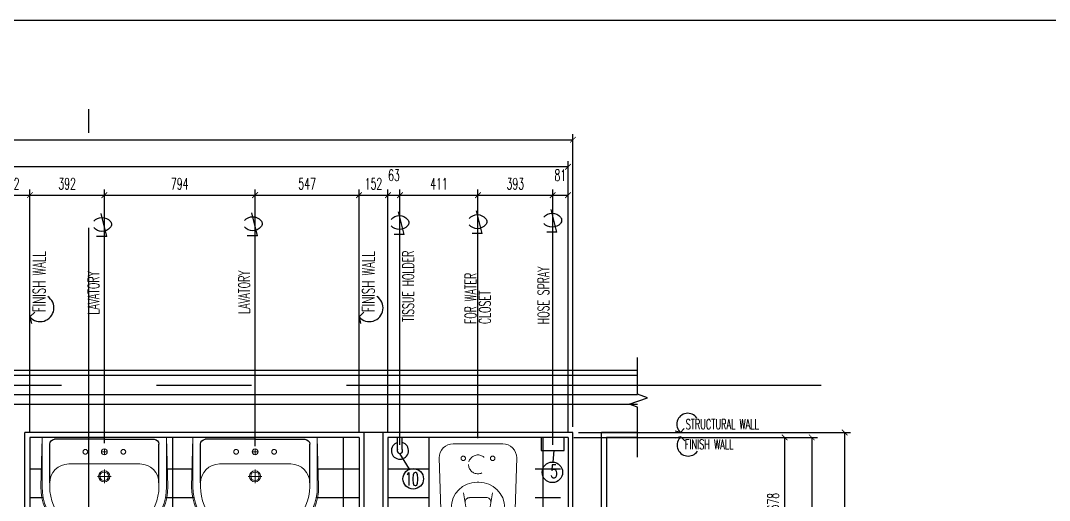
# Model space of a CAD drawing. Extents: x 417610.1 to 417639, y 43413.5 to 43433.4.
# Drawn here: x 417616.68 to 417622.1, y 43430.89 to 43433.42 of the extents above; entities that cross this region are included whole.
import ezdxf

# ---------------------------------------------------------------- set-up
doc = ezdxf.new("R2010")
doc.units = 0
doc.header["$MEASUREMENT"] = 0
doc.header["$PDMODE"] = 3
doc.header["$PDSIZE"] = 0.1
for name, pattern in [('CENTERX2', [4, 2.5, -0.5, 0.5, -0.5]), ('DASHED', [0.75, 0.5, -0.25]), ('HIDDEN', [0.375, 0.25, -0.125]), ('HIDDEN2', [0.1875, 0.125, -0.0625])]:
    doc.linetypes.add(name, pattern=pattern)
doc.layers.get('0').update_dxf_attribs({"linetype": 'CONTINUOUS'})
doc.layers.get('DEFPOINTS').update_dxf_attribs({"linetype": 'CONTINUOUS'})
for name, color, linetype in [('2', 2, 'CONTINUOUS'), ('A-JEERI', 3, 'CONTINUOUS'), ('ARCDIMR', 4, 'CONTINUOUS'), ('AXES', 11, 'CENTERX2'), ('DIM', 4, 'CONTINUOUS'), ('Dimout', 4, 'CONTINUOUS'), ('DW', 7, 'CONTINUOUS'), ('ELE', 3, 'CONTINUOUS'), ('FIX', 3, 'CONTINUOUS'), ('INSUL', 7, 'CONTINUOUS'), ('JUMP', 2, 'CONTINUOUS'), ('Plaster', 7, 'CONTINUOUS'), ('Tile', 5, 'CONTINUOUS'), ('TITLE', 6, 'CONTINUOUS'), ('TXT', 2, 'CONTINUOUS'), ('WALL', 6, 'CONTINUOUS')]:
    doc.layers.add(name, color=color, linetype=linetype)
doc.styles.add('ROMANS', font='ROMANS.shx', dxfattribs={"width": 0.6})
doc.dimstyles.new('R50', dxfattribs={"dimscale": 0, "dimtxt": 0.06, "dimasz": 0.03, "dimexe": 0.03, "dimexo": 0.03, "dimgap": 0.03, "dimtad": 1, "dimdec": 0, "dimlfac": 1000, "dimzin": 13, "dimdsep": 46, "dimtxsty": 'ROMANS', "dimblk": 'ARCHTICK', "dimcen": 0.09, "dimclrd": 4, "dimclre": 4, "dimclrt": 2, "dimadec": 0, "dimazin": 0, "dimtfac": 1, "dimtdec": 0, "dimtofl": 0, "dimtmove": 2, "dimatfit": 3, "dimldrblk": 'CLOSEDBLANK', "dimfxl": 0, "dimtolj": 1, "dimtzin": 0, "dimarcsym": 0})

# ---------------------------------------------------------------- blocks, each defined once
blk = doc.blocks.new('LAV-003')
at = {"layer": 'FIX', "linetype": 'ByBlock'}
blk.add_line((-327.5, -25), (327.5, -25), dxfattribs=at)
at = {"layer": 'FIX', "linetype": 'Continuous', "lineweight": 20}
for p, q in [((-327.5, -285), (-327.5, -25)), ((327.5, -285), (327.5, -25)), ((0, -165), (-187.5, -165)), ((0, -165), (187.5, -165)), ((-287.5, -285), (-287.5, -265)), ((287.5, -285), (287.5, -265)), ((0, -535), (-37.5, -535)), ((0, -535), (37.5, -535)), ((0, -575), (-37.5, -575)), ((0, -575), (37.5, -575))]:
    blk.add_line(p, q, dxfattribs=at)
at = {"layer": 'FIX', "linetype": 'ByBlock', "ltscale": 0.3}
for p, q in [((0, -35), (-262.5, -35)), ((0, -35), (262.5, -35)), ((-287.5, -265), (-287.5, -60)), ((287.5, -265), (287.5, -60))]:
    blk.add_line(p, q, dxfattribs=at)
at = {"layer": 'FIX', "lineweight": 20}
for p, q in [((-15.6, -100.9), (15.5, -100.9)), ((0, -85.4), (0, -116.5))]:
    blk.add_line(p, q, dxfattribs=at)
at = {"layer": 'FIX', "linetype": 'DASHED', "lineweight": 20, "ltscale": 0.04}
for p, q in [((0, -193.9), (0, -266.1)), ((-35.7, -230.5), (36.6, -230.5))]:
    blk.add_line(p, q, dxfattribs=at)
at = {"layer": 'FIX', "linetype": 'Continuous', "lineweight": 20}
blk.add_lwpolyline([(294.8, -25), (0, -25), (-327.5, -25), (-334.5, -285, 0.414214), (-37.5, -582), (0, -582), (37.5, -582, 0.414214), (334.5, -285), (327.5, -25), (0, -25)], format="xyb", dxfattribs=at)
at = {"layer": 'FIX', "linetype": 'HIDDEN', "lineweight": 20, "ltscale": 0.05}
for centre in [(-100, -100.9), (100, -100.9)]:
    blk.add_circle(centre, 12.4, dxfattribs=at)
at = {"layer": 'FIX', "lineweight": 20}
for centre, radius in [((0, -100.9), 15.5), ((0.5, -230), 29.5), ((0.5, -230), 22.5)]:
    blk.add_circle(centre, radius, dxfattribs=at)
at = {"layer": 'FIX', "linetype": 'ByBlock', "ltscale": 0.3}
for centre, start, end in [((-262.5, -60), 90, 180), ((262.5, -60), 0, 90)]:
    blk.add_arc(centre, 25, start, end, dxfattribs=at)
at = {"layer": 'FIX', "linetype": 'Continuous', "lineweight": 20}
for centre, radius, start, end in [((-187.5, -265), 100, 90, 180), ((187.5, -265), 100, 0, 90), ((-37.5, -285), 290, 180, 270), ((-37.5, -285), 250, 180, 270), ((37.5, -285), 290, 270, 0), ((37.5, -285), 250, 270, 0)]:
    blk.add_arc(centre, radius, start, end, dxfattribs=at)
blk = doc.blocks.new('WC')
at = {"layer": 'FIX', "lineweight": 20}
for p, q in [((475, 140.8), (538, 140.8)), ((394.8, 75.7), (490.4, 60.1)), ((339, 4.8), (339, -4.8)), ((533.7, 24.2), (539.5, 0)), ((539.5, 0), (533.7, -24.2)), ((674, 4.8), (674, -4.8)), ((490.4, -60.1), (394.8, -75.7)), ((538, -140.8), (475, -140.8)), ((213.2, -203.8), (210, -203.8))]:
    blk.add_line(p, q, dxfattribs=at)
at = {"layer": 'FIX', "linetype": 'Continuous', "lineweight": 20}
blk.add_line((420.1, -47.3), (420.4, 44.6), dxfattribs=at)
at = {"layer": 'FIX', "lineweight": 20}
for points in [[(210, -203.8, -0.414214), (137, -130.8), (137, 0), (137, 130.8, -0.414214), (210, 203.8)], [(727, -4.8), (727, 4.8, 0.414214), (538, 193.8), (210, 203.8)], [(727, 4.8), (727, -4.8, -0.414214), (538, -193.8), (210, -203.8)]]:
    blk.add_lwpolyline(points, format="xyb", dxfattribs=at)
at = {"layer": 'FIX', "linetype": 'HIDDEN', "lineweight": 20, "ltscale": 0.05}
for centre in [(213.2, 77.5), (213.2, -77.5)]:
    blk.add_circle(centre, 11.6, dxfattribs=at)
at = {"layer": 'FIX', "linetype": 'HIDDEN2', "lineweight": 20, "ltscale": 0.3}
blk.add_circle((245, 0), 49.8, dxfattribs=at)
at = {"layer": 'FIX', "lineweight": 20}
for centre, radius, start, end in [((475, 4.8), 136, 90, 180), ((538, 4.8), 136, 360, 90), ((464.4, -17.6), 82, 51.0758, 71.504), ((473, -6.9), 68.2, 27.1532, 51.0758), ((475, -4.8), 136, 180, 270), ((464.4, 17.6), 82, 288.496, 308.9242), ((473, 6.9), 68.2, 308.9242, 332.8468), ((538, -4.8), 136, 270, 0)]:
    blk.add_arc(centre, radius, start, end, dxfattribs=at)
at = {"layer": 'FIX', "linetype": 'Continuous', "lineweight": 20}
for centre, start, end in [((442.7, 45.5), 88.3879, 182.3338), ((442.4, -45.6), 177.6662, 271.6121)]:
    blk.add_arc(centre, 22.3, start, end, dxfattribs=at)
blk = doc.blocks.new('A$C785E76E1')
at = {"layer": 'JUMP'}
for p, q in [((0.033, 0.0529), (0.033, 0.1149)), ((0.057, 0.0529), (0.057, 0.1149))]:
    blk.add_line(p, q, dxfattribs=at)
for radius, start, end in [(0.045, 105.4782, 74.5218), (0.0144, 146.4427, 33.5573)]:
    blk.add_arc((0.045, 0.045), radius, start, end, dxfattribs=at)
blk = doc.blocks.new('_ARCHTICK')
at = {"color": 0, "linetype": 'ByBlock', "const_width": 0.15}
blk.add_lwpolyline([(-0.5, -0.5), (0.5, 0.5)], dxfattribs=at)
blk = doc.blocks.new('*D127')
at = {"layer": '2', "color": 4, "lineweight": -2}
for p, q in [((417619.5907, 43431.2232), (417620.7315, 43431.2232)), ((417620.7015, 43430.5456), (417620.7015, 43431.2232)), ((417619.5272, 43430.5456), (417620.7315, 43430.5456))]:
    blk.add_line(p, q, dxfattribs=at)
at = {"layer": 'DEFPOINTS', "color": 0}
for p in [(417619.5607, 43431.2232), (417620.7015, 43431.2232), (417619.4972, 43430.5456)]:
    blk.add_point(p, dxfattribs=at)
at = {"layer": '2', "color": 4, "lineweight": -2, "xscale": 0.03, "yscale": 0.03, "zscale": 0.03}
for p, rotation in [((417620.7015, 43431.2232), 90), ((417620.7015, 43430.5456), 270)]:
    blk.add_blockref('_ARCHTICK', p, dxfattribs=dict(at, rotation=rotation))
at = {"layer": '2', "color": 2, "insert": (417620.6415, 43430.8844), "char_height": 0.06, "attachment_point": 5, "rotation": 90, "style": 'ROMANS'}
blk.add_mtext('\\A1;678', dxfattribs=at)
blk = doc.blocks.new('_ClosedBlank')
at = {"color": 0, "linetype": 'ByBlock', "lineweight": -2}
for p, q in [((-1, 0.17), (0, 0)), ((-1, 0.17), (-1, -0.17)), ((0, 0), (-1, -0.17))]:
    blk.add_line(p, q, dxfattribs=at)
blk = doc.blocks.new('*D128')
at = {"layer": '2', "color": 4, "lineweight": -2}
for p, q in [((417619.5907, 43431.2232), (417620.8739, 43431.2232)), ((417620.8439, 43431.2232), (417620.8439, 43424.5752)), ((417616.5557, 43424.5752), (417620.8739, 43424.5752))]:
    blk.add_line(p, q, dxfattribs=at)
at = {"layer": 'DEFPOINTS', "color": 0}
for p in [(417619.5607, 43431.2232), (417616.5257, 43424.5752), (417620.8439, 43424.5752)]:
    blk.add_point(p, dxfattribs=at)
at = {"layer": '2', "color": 4, "lineweight": -2, "xscale": 0.03, "yscale": 0.03, "zscale": 0.03}
for p, rotation in [((417620.8439, 43431.2232), 90), ((417620.8439, 43424.5752), 270)]:
    blk.add_blockref('_ARCHTICK', p, dxfattribs=dict(at, rotation=rotation))
at = {"layer": '2', "color": 2, "insert": (417620.7839, 43427.8992), "char_height": 0.06, "attachment_point": 5, "rotation": 90, "style": 'ROMANS'}
blk.add_mtext('\\A1;6648', dxfattribs=at)
blk = doc.blocks.new('*D129')
at = {"layer": '2', "color": 4, "lineweight": -2}
for p, q in [((417619.6167, 43431.2492), (417621.0473, 43431.2492)), ((417621.0173, 43424.5492), (417621.0173, 43431.2492)), ((417616.5817, 43424.5492), (417621.0473, 43424.5492))]:
    blk.add_line(p, q, dxfattribs=at)
at = {"layer": 'DEFPOINTS', "color": 0}
for p in [(417619.5867, 43431.2492), (417621.0173, 43431.2492), (417616.5517, 43424.5492)]:
    blk.add_point(p, dxfattribs=at)
at = {"layer": '2', "color": 4, "lineweight": -2, "xscale": 0.03, "yscale": 0.03, "zscale": 0.03}
for p, rotation in [((417621.0173, 43431.2492), 90), ((417621.0173, 43424.5492), 270)]:
    blk.add_blockref('_ARCHTICK', p, dxfattribs=dict(at, rotation=rotation))
at = {"layer": '2', "color": 2, "insert": (417620.9573, 43427.8992), "char_height": 0.06, "attachment_point": 5, "rotation": 90, "style": 'ROMANS'}
blk.add_mtext('\\A1;6700', dxfattribs=at)
blk = doc.blocks.new('*D138')
at = {"layer": '2', "color": 4, "lineweight": -2}
for p, q in [((417616.5257, 43431.2532), (417616.5257, 43432.53)), ((417616.5257, 43432.5), (417616.7277, 43432.5)), ((417616.7277, 43431.2532), (417616.7277, 43432.53))]:
    blk.add_line(p, q, dxfattribs=at)
at = {"layer": 'DEFPOINTS', "color": 0}
for p in [(417616.7277, 43432.5), (417616.5257, 43431.2232), (417616.7277, 43431.2232)]:
    blk.add_point(p, dxfattribs=at)
at = {"layer": '2', "color": 4, "lineweight": -2, "xscale": 0.03, "yscale": 0.03, "zscale": 0.03, "rotation": 180}
blk.add_blockref('_ARCHTICK', (417616.5257, 43432.5), dxfattribs=at)
at = {"layer": '2', "color": 4, "lineweight": -2, "xscale": 0.03, "yscale": 0.03, "zscale": 0.03}
blk.add_blockref('_ARCHTICK', (417616.7277, 43432.5), dxfattribs=at)
at = {"layer": '2', "color": 2, "insert": (417616.6267, 43432.56), "char_height": 0.06, "attachment_point": 5, "style": 'ROMANS'}
blk.add_mtext('\\A1;202', dxfattribs=at)
blk = doc.blocks.new('*D139')
at = {"layer": '2', "color": 4, "lineweight": -2}
for p, q in [((417616.7277, 43431.2532), (417616.7277, 43432.53)), ((417616.7277, 43432.5), (417617.1196, 43432.5)), ((417617.1196, 43431.1928), (417617.1196, 43432.53))]:
    blk.add_line(p, q, dxfattribs=at)
at = {"layer": 'DEFPOINTS', "color": 0}
for p in [(417617.1196, 43432.5), (417616.7277, 43431.2232), (417617.1196, 43431.1628)]:
    blk.add_point(p, dxfattribs=at)
at = {"layer": '2', "color": 4, "lineweight": -2, "xscale": 0.03, "yscale": 0.03, "zscale": 0.03, "rotation": 180}
blk.add_blockref('_ARCHTICK', (417616.7277, 43432.5), dxfattribs=at)
at = {"layer": '2', "color": 4, "lineweight": -2, "xscale": 0.03, "yscale": 0.03, "zscale": 0.03}
blk.add_blockref('_ARCHTICK', (417617.1196, 43432.5), dxfattribs=at)
at = {"layer": '2', "color": 2, "insert": (417616.9237, 43432.56), "char_height": 0.06, "attachment_point": 5, "style": 'ROMANS'}
blk.add_mtext('\\A1;392', dxfattribs=at)
blk = doc.blocks.new('*D140')
at = {"layer": '2', "color": 4, "lineweight": -2}
for p, q in [((417617.1196, 43431.1928), (417617.1196, 43432.53)), ((417617.1196, 43432.5), (417617.9134, 43432.5)), ((417617.9134, 43431.1773), (417617.9134, 43432.53))]:
    blk.add_line(p, q, dxfattribs=at)
at = {"layer": 'DEFPOINTS', "color": 0}
for p in [(417617.9134, 43432.5), (417617.1196, 43431.1628), (417617.9134, 43431.1473)]:
    blk.add_point(p, dxfattribs=at)
at = {"layer": '2', "color": 4, "lineweight": -2, "xscale": 0.03, "yscale": 0.03, "zscale": 0.03, "rotation": 180}
blk.add_blockref('_ARCHTICK', (417617.1196, 43432.5), dxfattribs=at)
at = {"layer": '2', "color": 4, "lineweight": -2, "xscale": 0.03, "yscale": 0.03, "zscale": 0.03}
blk.add_blockref('_ARCHTICK', (417617.9134, 43432.5), dxfattribs=at)
at = {"layer": '2', "color": 2, "insert": (417617.5165, 43432.56), "char_height": 0.06, "attachment_point": 5, "style": 'ROMANS'}
blk.add_mtext('\\A1;794', dxfattribs=at)
blk = doc.blocks.new('*D141')
at = {"layer": '2', "color": 4, "lineweight": -2}
for p, q in [((417617.9134, 43431.1773), (417617.9134, 43432.53)), ((417617.9134, 43432.5), (417618.4607, 43432.5)), ((417618.4607, 43431.2532), (417618.4607, 43432.53))]:
    blk.add_line(p, q, dxfattribs=at)
at = {"layer": 'DEFPOINTS', "color": 0}
for p in [(417618.4607, 43432.5), (417618.4607, 43431.2232), (417617.9134, 43431.1473)]:
    blk.add_point(p, dxfattribs=at)
at = {"layer": '2', "color": 4, "lineweight": -2, "xscale": 0.03, "yscale": 0.03, "zscale": 0.03, "rotation": 180}
blk.add_blockref('_ARCHTICK', (417617.9134, 43432.5), dxfattribs=at)
at = {"layer": '2', "color": 4, "lineweight": -2, "xscale": 0.03, "yscale": 0.03, "zscale": 0.03}
blk.add_blockref('_ARCHTICK', (417618.4607, 43432.5), dxfattribs=at)
at = {"layer": '2', "color": 2, "insert": (417618.1871, 43432.56), "char_height": 0.06, "attachment_point": 5, "style": 'ROMANS'}
blk.add_mtext('\\A1;547', dxfattribs=at)
blk = doc.blocks.new('*D142')
at = {"layer": '2', "color": 4, "lineweight": -2}
for p, q in [((417618.4607, 43431.2532), (417618.4607, 43432.53)), ((417618.4607, 43432.5), (417618.6127, 43432.5)), ((417618.6127, 43431.2532), (417618.6127, 43432.53))]:
    blk.add_line(p, q, dxfattribs=at)
at = {"layer": 'DEFPOINTS', "color": 0}
for p in [(417618.6127, 43432.5), (417618.4607, 43431.2232), (417618.6127, 43431.2232)]:
    blk.add_point(p, dxfattribs=at)
at = {"layer": '2', "color": 4, "lineweight": -2, "xscale": 0.03, "yscale": 0.03, "zscale": 0.03, "rotation": 180}
blk.add_blockref('_ARCHTICK', (417618.4607, 43432.5), dxfattribs=at)
at = {"layer": '2', "color": 4, "lineweight": -2, "xscale": 0.03, "yscale": 0.03, "zscale": 0.03}
blk.add_blockref('_ARCHTICK', (417618.6127, 43432.5), dxfattribs=at)
at = {"layer": '2', "color": 2, "insert": (417618.5367, 43432.56), "char_height": 0.06, "attachment_point": 5, "style": 'ROMANS'}
blk.add_mtext('\\A1;152', dxfattribs=at)
blk = doc.blocks.new('*D143')
at = {"layer": '2', "color": 4, "lineweight": -2}
for p, q in [((417618.6127, 43431.2532), (417618.6127, 43432.53)), ((417618.6127, 43432.5), (417618.6759, 43432.5)), ((417618.6759, 43431.1833), (417618.6759, 43432.53))]:
    blk.add_line(p, q, dxfattribs=at)
at = {"layer": 'DEFPOINTS', "color": 0}
for p in [(417618.6759, 43432.5), (417618.6127, 43431.2232), (417618.6759, 43431.1533)]:
    blk.add_point(p, dxfattribs=at)
at = {"layer": '2', "color": 4, "lineweight": -2, "xscale": 0.03, "yscale": 0.03, "zscale": 0.03, "rotation": 180}
blk.add_blockref('_ARCHTICK', (417618.6127, 43432.5), dxfattribs=at)
at = {"layer": '2', "color": 4, "lineweight": -2, "xscale": 0.03, "yscale": 0.03, "zscale": 0.03}
blk.add_blockref('_ARCHTICK', (417618.6759, 43432.5), dxfattribs=at)
at = {"layer": '2', "color": 2, "insert": (417618.6443, 43432.605), "char_height": 0.06, "attachment_point": 5, "style": 'ROMANS'}
blk.add_mtext('\\A1;63', dxfattribs=at)
blk = doc.blocks.new('*D144')
at = {"layer": '2', "color": 4, "lineweight": -2}
for p, q in [((417618.6759, 43431.1833), (417618.6759, 43432.53)), ((417618.6759, 43432.5), (417619.0867, 43432.5)), ((417619.0867, 43431.2191), (417619.0867, 43432.53))]:
    blk.add_line(p, q, dxfattribs=at)
at = {"layer": 'DEFPOINTS', "color": 0}
for p in [(417619.0867, 43432.5), (417619.0867, 43431.1891), (417618.6759, 43431.1533)]:
    blk.add_point(p, dxfattribs=at)
at = {"layer": '2', "color": 4, "lineweight": -2, "xscale": 0.03, "yscale": 0.03, "zscale": 0.03, "rotation": 180}
blk.add_blockref('_ARCHTICK', (417618.6759, 43432.5), dxfattribs=at)
at = {"layer": '2', "color": 4, "lineweight": -2, "xscale": 0.03, "yscale": 0.03, "zscale": 0.03}
blk.add_blockref('_ARCHTICK', (417619.0867, 43432.5), dxfattribs=at)
at = {"layer": '2', "color": 2, "insert": (417618.8813, 43432.56), "char_height": 0.06, "attachment_point": 5, "style": 'ROMANS'}
blk.add_mtext('\\A1;411', dxfattribs=at)
blk = doc.blocks.new('*D145')
at = {"layer": '2', "color": 4, "lineweight": -2}
for p, q in [((417619.0867, 43431.2191), (417619.0867, 43432.53)), ((417619.0867, 43432.5), (417619.4802, 43432.5)), ((417619.4802, 43431.1843), (417619.4802, 43432.53))]:
    blk.add_line(p, q, dxfattribs=at)
at = {"layer": 'DEFPOINTS', "color": 0}
for p in [(417619.4802, 43432.5), (417619.0867, 43431.1891), (417619.4802, 43431.1543)]:
    blk.add_point(p, dxfattribs=at)
at = {"layer": '2', "color": 4, "lineweight": -2, "xscale": 0.03, "yscale": 0.03, "zscale": 0.03, "rotation": 180}
blk.add_blockref('_ARCHTICK', (417619.0867, 43432.5), dxfattribs=at)
at = {"layer": '2', "color": 4, "lineweight": -2, "xscale": 0.03, "yscale": 0.03, "zscale": 0.03}
blk.add_blockref('_ARCHTICK', (417619.4802, 43432.5), dxfattribs=at)
at = {"layer": '2', "color": 2, "insert": (417619.2834, 43432.56), "char_height": 0.06, "attachment_point": 5, "style": 'ROMANS'}
blk.add_mtext('\\A1;393', dxfattribs=at)
blk = doc.blocks.new('*D146')
at = {"layer": '2', "color": 4, "lineweight": -2}
for p, q in [((417619.4802, 43431.1843), (417619.4802, 43432.53)), ((417619.4802, 43432.5), (417619.5607, 43432.5)), ((417619.5607, 43431.2532), (417619.5607, 43432.53))]:
    blk.add_line(p, q, dxfattribs=at)
at = {"layer": 'DEFPOINTS', "color": 0}
for p in [(417619.5607, 43432.5), (417619.5607, 43431.2232), (417619.4802, 43431.1543)]:
    blk.add_point(p, dxfattribs=at)
at = {"layer": '2', "color": 4, "lineweight": -2, "xscale": 0.03, "yscale": 0.03, "zscale": 0.03, "rotation": 180}
blk.add_blockref('_ARCHTICK', (417619.4802, 43432.5), dxfattribs=at)
at = {"layer": '2', "color": 4, "lineweight": -2, "xscale": 0.03, "yscale": 0.03, "zscale": 0.03}
blk.add_blockref('_ARCHTICK', (417619.5607, 43432.5), dxfattribs=at)
at = {"layer": '2', "color": 2, "insert": (417619.5204, 43432.605), "char_height": 0.06, "attachment_point": 5, "style": 'ROMANS'}
blk.add_mtext('\\A1;81', dxfattribs=at)
blk = doc.blocks.new('*D147')
at = {"layer": '2', "color": 4, "lineweight": -2}
for p, q in [((417611.6877, 43426.6842), (417611.6877, 43432.6794)), ((417619.5607, 43431.2532), (417619.5607, 43432.6794)), ((417619.5607, 43432.6494), (417611.6877, 43432.6494))]:
    blk.add_line(p, q, dxfattribs=at)
at = {"layer": 'DEFPOINTS', "color": 0}
for p in [(417611.6877, 43432.6494), (417619.5607, 43431.2232), (417611.6877, 43426.6542)]:
    blk.add_point(p, dxfattribs=at)
at = {"layer": '2', "color": 4, "lineweight": -2, "xscale": 0.03, "yscale": 0.03, "zscale": 0.03, "rotation": 180}
blk.add_blockref('_ARCHTICK', (417611.6877, 43432.6494), dxfattribs=at)
at = {"layer": '2', "color": 4, "lineweight": -2, "xscale": 0.03, "yscale": 0.03, "zscale": 0.03}
blk.add_blockref('_ARCHTICK', (417619.5607, 43432.6494), dxfattribs=at)
at = {"layer": '2', "color": 2, "insert": (417615.6242, 43432.7094), "char_height": 0.06, "attachment_point": 5, "style": 'ROMANS'}
blk.add_mtext('\\A1;7873', dxfattribs=at)
blk = doc.blocks.new('*D148')
at = {"layer": '2', "color": 4, "lineweight": -2}
for p, q in [((417611.6617, 43426.7102), (417611.6617, 43432.8217)), ((417619.5867, 43431.2792), (417619.5867, 43432.8217)), ((417611.6617, 43432.7917), (417619.5867, 43432.7917))]:
    blk.add_line(p, q, dxfattribs=at)
at = {"layer": 'DEFPOINTS', "color": 0}
for p in [(417619.5867, 43432.7917), (417619.5867, 43431.2492), (417611.6617, 43426.6802)]:
    blk.add_point(p, dxfattribs=at)
at = {"layer": '2', "color": 4, "lineweight": -2, "xscale": 0.03, "yscale": 0.03, "zscale": 0.03, "rotation": 180}
blk.add_blockref('_ARCHTICK', (417611.6617, 43432.7917), dxfattribs=at)
at = {"layer": '2', "color": 4, "lineweight": -2, "xscale": 0.03, "yscale": 0.03, "zscale": 0.03}
blk.add_blockref('_ARCHTICK', (417619.5867, 43432.7917), dxfattribs=at)
at = {"layer": '2', "color": 2, "insert": (417615.6242, 43432.8517), "char_height": 0.06, "attachment_point": 5, "style": 'ROMANS'}
blk.add_mtext('\\A1;7925', dxfattribs=at)
blk = doc.blocks.new('FINISH.W')
at = {"layer": 'DIM'}
blk.add_arc((0.0435, -0.0496), 0.066, 131.2207, 326.8229, dxfattribs=at)
at = {"layer": 'WALL'}
for q in [(-0.0318, -0.0075), (0.0228, -0.0234)]:
    blk.add_line((0, 0), q, dxfattribs=at)
at = {"layer": 'TXT', "style": 'ROMANS', "width": 0.6}
blk.add_text('FINISH WALL', height=0.06, dxfattribs=at).set_placement((0.0232, -0.0748))
blk = doc.blocks.new('SCNTR', base_point=(3632.66, 549.66))
for q in [(3633.89, 554.57), (3636.1, 543.44)]:
    blk.add_line((3631.12, 543.44), q)
for centre, radius, start, end in [((3630.8, 549.38), 1.99, 133.3084, 182.4789), ((3630.8, 549.21), 1.99, 177.5211, 226.6916), ((3633.47, 547.5), 5.23, 39.4883, 140.5117), ((3633.47, 551.09), 5.23, 219.4883, 320.5117)]:
    blk.add_arc(centre, radius, start, end)
blk = doc.blocks.new('STRUC.W')
at = {"layer": 'DIM'}
blk.add_arc((0.0435, 0.0496), 0.066, 33.1771, 228.77928, dxfattribs=at)
at = {"layer": 'WALL'}
for q in [(-0.0318, 0.0075), (0.0228, 0.0234)]:
    blk.add_line((0, 0), q, dxfattribs=at)
at = {"layer": 'TXT', "style": 'ROMANS', "width": 0.6}
blk.add_text('STRUCTURAL WALL', height=0.06, dxfattribs=at).set_placement((0.0308, 0.0198))

msp = doc.modelspace()

# ---------------------------------------------------------------- linework, layer by layer
at = {"layer": '2'}
for points in [[(417619.927, 43431.1195), (417619.927, 43431.383), (417619.883, 43431.399), (417619.979, 43431.4311), (417619.927, 43431.4511), (417619.927, 43431.6437)], [(417619.4202, 43431.2232), (417619.4202, 43431.1543), (417619.5402, 43431.1543), (417619.5402, 43431.2232)]]:
    msp.add_lwpolyline(points, dxfattribs=at)
at = {"layer": 'AXES'}
for p, q in [((417617.0372, 43421.8283), (417617.0372, 43432.9536)), ((417610.3937, 43431.4992), (417621.1861, 43431.4992))]:
    msp.add_line(p, q, dxfattribs=at)
at = {"layer": 'DW'}
msp.add_line((417619.4827, 43431.093), (417619.4874, 43431.1543), dxfattribs=at)
at = {"layer": 'ELE'}
msp.add_line((417618.7267, 43431.0556), (417618.6759, 43431.1389), dxfattribs=at)
at = {"layer": 'FIX', "color": 2}
for centre in [(417619.4785, 43431.0392), (417618.7458, 43431.0051)]:
    msp.add_circle(centre, 0.054, dxfattribs=at)
at = {"layer": 'INSUL'}
for p, q in [((417616.223, 43431.4492), (417619.927, 43431.4492)), ((417616.223, 43431.3992), (417619.927, 43431.3992))]:
    msp.add_line(p, q, dxfattribs=at)
at = {"layer": 'Plaster'}
for p, q in [((417619.927, 43431.5752), (417616.047, 43431.5752)), ((417616.7277, 43431.2232), (417616.7277, 43428.3553)), ((417618.4607, 43431.2232), (417616.7277, 43431.2232)), ((417618.4607, 43431.2232), (417618.4607, 43429.6232)), ((417619.5607, 43431.2232), (417618.6127, 43431.2232)), ((417618.6127, 43431.2232), (417618.6127, 43429.7752)), ((417619.5607, 43431.2232), (417619.5607, 43429.7752)), ((417619.7627, 43431.2232), (417619.7627, 43428.3553)), ((417619.927, 43431.2232), (417619.7627, 43431.2232))]:
    msp.add_line(p, q, dxfattribs=at)
at = {"layer": 'Tile'}
for p, q in [((417617.4777, 43431.2232), (417617.4777, 43428.2472)), ((417618.3777, 43431.2232), (417618.3777, 43428.3553)), ((417618.8277, 43431.2232), (417618.8277, 43428.3553)), ((417619.4277, 43431.2232), (417619.4277, 43429.7752)), ((417616.7921, 43431.0553), (417616.7277, 43431.0553)), ((417617.5859, 43431.0553), (417617.4471, 43431.0553)), ((417618.4607, 43431.0553), (417618.2409, 43431.0553)), ((417618.8277, 43431.0553), (417618.6127, 43431.0553)), ((417619.5215, 43431.0553), (417619.3885, 43431.0553)), ((417616.798, 43430.9053), (417616.7277, 43430.9053)), ((417617.5917, 43430.9053), (417617.4413, 43430.9053)), ((417618.4607, 43430.9053), (417618.235, 43430.9053)), ((417618.8277, 43430.9053), (417618.6127, 43430.9053)), ((417619.5215, 43430.9053), (417619.3885, 43430.9053))]:
    msp.add_line(p, q, dxfattribs=at)
at = {"layer": 'TITLE'}
msp.add_line((417638.4244, 43433.42), (417610.0994, 43433.42), dxfattribs=at)
at = {"layer": 'WALL'}
for p, q in [((417619.927, 43431.5492), (417616.0784, 43431.5492)), ((417616.7017, 43428.3293), (417616.7017, 43431.2492)), ((417619.5867, 43431.2492), (417616.7017, 43431.2492)), ((417618.4867, 43429.6492), (417618.4867, 43431.2492)), ((417618.5867, 43429.7492), (417618.5867, 43431.2492)), ((417619.5867, 43428.3293), (417619.5867, 43431.2492)), ((417619.927, 43431.2492), (417619.7367, 43431.2492)), ((417619.7367, 43428.3293), (417619.7367, 43431.2492))]:
    msp.add_line(p, q, dxfattribs=at)

# ---------------------------------------------------------------- block references
at = {"layer": 'A-JEERI', "linetype": 'ByBlock', "xscale": -0.001000000047497451, "yscale": 0.0009999999892897904, "zscale": 0.001}
for p in [(417617.1196, 43431.2482), (417617.9134, 43431.2482)]:
    msp.add_blockref('LAV-003', p, dxfattribs=at)
at = {"layer": 'ARCDIMR', "xscale": -0.01075199997285381, "yscale": 0.01075200000195764, "zscale": 0.010752}
for p in [(417617.1156, 43432.3496), (417617.9094, 43432.3532), (417618.6816, 43432.3593), (417619.0924, 43432.3641), (417619.4859, 43432.3716)]:
    msp.add_blockref('SCNTR', p, dxfattribs=at)
at = {"layer": 'Dimout', "rotation": 359.9999999621016}
msp.add_blockref('A$C785E76E1', (417618.6309, 43431.1083), dxfattribs=at)
at = {"layer": 'WALL', "rotation": 90}
for name, p, xscale, yscale, zscale in [('FINISH.W', (417616.7277, 43431.8583), 1.093749999995453, 1.093749999995453, 1.09375), ('FINISH.W', (417618.4607, 43431.8583), 1.093749999995453, 1.093749999995453, 1.09375), ('WC', (417619.0867, 43431.3261), -0.0009999999892897904, 0.0009999999892897904, 0.001)]:
    msp.add_blockref(name, p, dxfattribs=dict(at, xscale=xscale, yscale=yscale, zscale=zscale))
at = {"layer": 'WALL', "xscale": 0.874999999996362, "yscale": 0.874999999996362, "zscale": 0.875}
for name, p in [('STRUC.W', (417620.1532, 43431.2492)), ('FINISH.W', (417620.1553, 43431.2259))]:
    msp.add_blockref(name, p, dxfattribs=at)

# ---------------------------------------------------------------- texts
at = {"layer": 'TXT', "style": 'ROMANS', "width": 0.6}
for s, height, rotation, p in [('TISSUE HOLDER', 0.06, 90, (417618.7493, 43431.8323)), ('HOSE SPRAY', 0.06, 90, (417619.4615, 43431.8193)), ('LAVATORY', 0.06, 90, (417617.0922, 43431.8708)), ('LAVATORY', 0.06, 90, (417617.886, 43431.8744)), ('FOR WATER', 0.06, 90, (417619.078, 43431.8206)), ('CLOSET', 0.06, 90, (417619.1534, 43431.8206)), ('10', 0.07, 360, (417618.703, 43430.969)), ('5', 0.07, 360, (417619.4688, 43431.0084))]:
    msp.add_text(s, height=height, rotation=rotation, dxfattribs=at).set_placement(p)

# ---------------------------------------------------------------- dimensions: what is measured, and where the dimension line sits
at = {"layer": '2'}
for base, p1, p2, picture, middle in [((417619.5867, 43432.7917), (417611.6617, 43426.6802), (417619.5867, 43431.2492), '*D148', (417615.6242, 43432.8517)), ((417611.6877, 43432.6494), (417619.5607, 43431.2232), (417611.6877, 43426.6542), '*D147', (417615.6242, 43432.7094)), ((417616.7277, 43432.5), (417616.5257, 43431.2232), (417616.7277, 43431.2232), '*D138', (417616.6267, 43432.56)), ((417617.1196, 43432.5), (417616.7277, 43431.2232), (417617.1196, 43431.1628), '*D139', (417616.9237, 43432.56)), ((417617.9134, 43432.5), (417617.1196, 43431.1628), (417617.9134, 43431.1473), '*D140', (417617.5165, 43432.56)), ((417618.4607, 43432.5), (417617.9134, 43431.1473), (417618.4607, 43431.2232), '*D141', (417618.1871, 43432.56)), ((417618.6127, 43432.5), (417618.4607, 43431.2232), (417618.6127, 43431.2232), '*D142', (417618.5367, 43432.56)), ((417618.6759, 43432.5), (417618.6127, 43431.2232), (417618.6759, 43431.1533), '*D143', (417618.6443, 43432.605)), ((417619.0867, 43432.5), (417618.6759, 43431.1533), (417619.0867, 43431.1891), '*D144', (417618.8813, 43432.56)), ((417619.48018, 43432.5), (417619.08669, 43431.18908), (417619.48018, 43431.15434), '*D145', (417619.28344, 43432.56)), ((417619.56069, 43432.5), (417619.48018, 43431.15434), (417619.56069, 43431.22324), '*D146', (417619.52044, 43432.605))]:
    dim = msp.add_linear_dim(base=base, p1=p1, p2=p2, dimstyle='R50', override={"dimscale": 1}, dxfattribs=at)
    dim.commit()
    dim.dimension.update_dxf_attribs({"geometry": picture, "text_midpoint": middle})
for base, p1, p2, picture, middle in [((417621.0173, 43431.2492), (417616.5517, 43424.5492), (417619.5867, 43431.2492), '*D129', (417620.9573, 43427.8992)), ((417620.8439, 43424.5752), (417619.5607, 43431.2232), (417616.5257, 43424.5752), '*D128', (417620.7839, 43427.8992)), ((417620.7015, 43431.2232), (417619.4972, 43430.5456), (417619.5607, 43431.2232), '*D127', (417620.6415, 43430.8844))]:
    dim = msp.add_linear_dim(base=base, p1=p1, p2=p2, angle=90, dimstyle='R50', override={"dimscale": 1}, dxfattribs=at)
    dim.commit()
    dim.dimension.update_dxf_attribs({"geometry": picture, "text_midpoint": middle})

doc.saveas('drawing.dxf')
